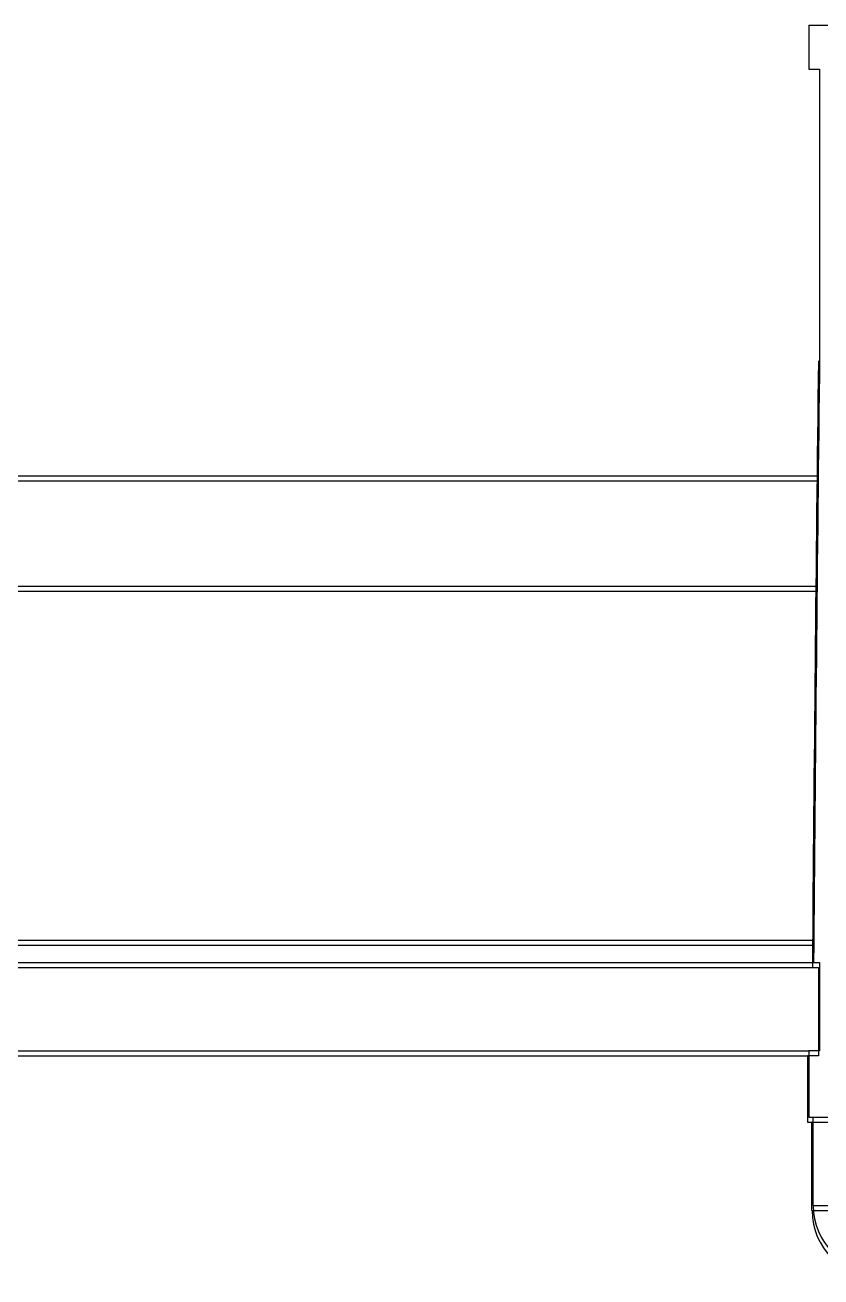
# Model space of a CAD drawing. Header units: millimetres. Extents: x 10297564 to 11610295, y -9287743 to -8409454.
# Drawn here: x 10534351 to 10534712, y -9103115 to -9102547 of the extents above; entities that cross this region are included whole.
import ezdxf

# ---------------------------------------------------------------- set-up
doc = ezdxf.new("R2010")
doc.units = ezdxf.units.MM
doc.header["$LTSCALE"] = 100
doc.layers.add('-0', color=7, linetype='Continuous')

# ---------------------------------------------------------------- blocks, each defined once
blk = doc.blocks.new('인버터 외형도')
at = {"layer": '-0', "linetype": 'Continuous'}
for p, q in [((124174.72, 34233.06), (124174.72, 34218.01)), ((124174.73, 34233.06), (124370.28, 34233.06)), ((124174.73, 34218.01), (124178.39, 34218.01)), ((124178.39, 34218.01), (124178.39, 34120.51)), ((124177.93, 34079.56), (123855.65, 34079.56)), ((124177.5, 34077.84), (123855.21, 34077.84)), ((124177.52, 34041.94), (123868.13, 34041.94)), ((124177.09, 34040.22), (123867.7, 34040.22)), ((123875.94, 33919.83), (124175.98, 33919.83)), ((123876.38, 33921.54), (124176.42, 33921.54)), ((123876.38, 33914.02), (124176.35, 33914.02)), ((124176.35, 33914.02), (124178.39, 33914.02)), ((124178.39, 33914.02), (124178.39, 33883.92)), ((123875.94, 33912.3), (124175.92, 33912.3)), ((124175.92, 33912.3), (124177.96, 33912.3)), ((124177.96, 33912.3), (124177.96, 33882.2)), ((123876.18, 33883.92), (124174.73, 33883.92)), ((124174.72, 33883.92), (124174.72, 33861.35)), ((124178.39, 33883.92), (124174.73, 33883.92)), ((123875.74, 33882.2), (124174.29, 33882.2)), ((124177.96, 33882.2), (124174.29, 33882.2)), ((124174.29, 33882.2), (124174.29, 33859.63)), ((124174.29, 33859.63), (124746.23, 33859.63)), ((124174.73, 33861.35), (124746.67, 33861.35)), ((124175.79, 33829.53), (124175.79, 33859.63)), ((124176.23, 33831.25), (124176.23, 33861.35)), ((124175.79, 33829.53), (124494.57, 33829.53)), ((124176.23, 33831.25), (124495, 33831.25))]:
    blk.add_line(p, q, dxfattribs=at)
for centre in [(124198.37, 33829.53), (124198.8, 33831.25)]:
    blk.add_arc(centre, 22.57, 180, 270, dxfattribs=at)
for centre in [(124502.36, 33497.34), (124502.79, 33499.06)]:
    blk.add_ellipse(centre, major_axis=(0, 4168.5), ratio=0.078702, start_param=7.704341, end_param=7.754269, dxfattribs=at)

msp = doc.modelspace()

# ---------------------------------------------------------------- block references
at = {"xscale": 1.333333333333333, "yscale": 1.333333333333333, "zscale": 1.333333333333333}
msp.add_blockref('인버터 외형도', (10369140.57, -9148190.99), dxfattribs=at)

doc.saveas('drawing.dxf')
